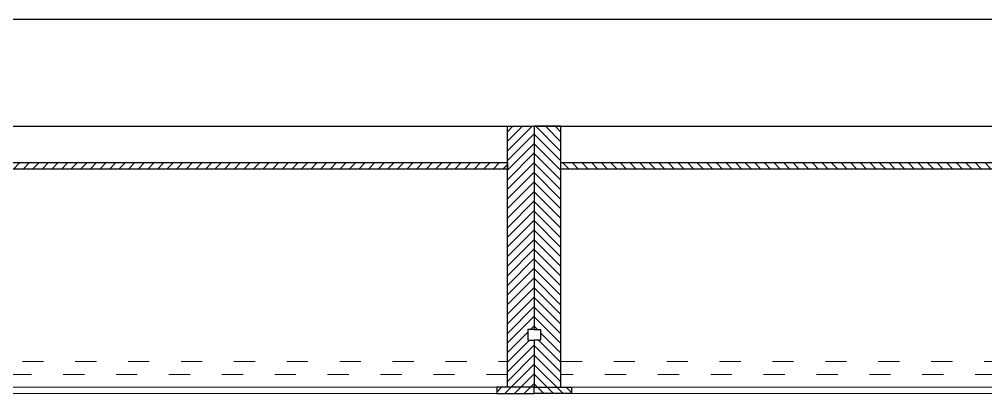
# Model space of a CAD drawing. Header units: feet. Extents: x 3393246 to 3407599, y -4897297 to -4884924.
# Drawn here: x 3401893 to 3402797, y -4889710 to -4889360 of the extents above; entities that cross this region are included whole.
import ezdxf

# ---------------------------------------------------------------- set-up
doc = ezdxf.new("R2010")
doc.units = ezdxf.units.FT
doc.header["$LTSCALE"] = 33
doc.header["$MEASUREMENT"] = 0
doc.linetypes.add('ACAD_ISO03W100', pattern=[30, 12, -18])
for name, color, linetype, lineweight in [('LENS-PARTITION', 21, 'Continuous', 25), ('LK-FF&E WALL', 1, 'Continuous', 9), ('LN-ELEVATION-1', 81, 'Continuous', 25), ('LN-ELEVATION-3', 125, 'Continuous', 18), ('LN-ELEVATION-4', 145, 'Continuous', 13), ('LN-HATCH', 251, 'Continuous', 0)]:
    doc.layers.add(name, color=color, linetype=linetype, lineweight=lineweight)
pattern_1 = [(45, (4209746.041545029, 1706864.740126446), (-4.490128060534575, 4.490128060534575), [])]
pattern_2 = [(45, (4210046.041545031, 1706864.740126446), (-4.490128060534575, 4.490128060534575), [])]

# ---------------------------------------------------------------- blocks, each defined once
blk = doc.blocks.new('CLENS 900')
at = {"layer": 'LN-HATCH', "ltscale": 0.5}
h = blk.add_hatch(dxfattribs=at)
h.set_pattern_fill('ANSI31', color=256, scale=50)
h.set_pattern_definition([(45, (911.7948143622632, 249.9999999999854), (-4.419417382415921, 4.419417382415921), [])])
h.paths.add_polyline_path([(0, 250), (0, 60), (6, 60), (6, 50), (0, 50), (0, 6), (25, 6), (25, 250)])
h = blk.add_hatch(dxfattribs=at)
h.set_pattern_fill('ANSI31', color=256, scale=2)
h.set_pattern_definition(pattern_1)
h.paths.add_polyline_path([(900, 250), (900, 60), (894, 60), (894, 50), (900, 50), (900, 6), (875, 6), (875, 250)])
h = blk.add_hatch(dxfattribs=at)
h.set_pattern_fill('ANSI31', color=256, scale=2)
h.set_pattern_definition(pattern_2)
h.paths.add_polyline_path([(875.0000000000146, 209.9999999999854), (25, 210), (25, 216), (875.0000000000146, 215.9999999999854)])
h = blk.add_hatch(dxfattribs=at)
h.set_pattern_fill('ANSI31', color=256, scale=2)
h.set_pattern_definition(pattern_2)
h.paths.add_polyline_path([(35, 6), (35, 0), (0, 0), (0, 6)])
h = blk.add_hatch(dxfattribs=at)
h.set_pattern_fill('ANSI31', color=256, scale=2)
h.set_pattern_definition(pattern_1)
h.paths.add_polyline_path([(865, 6), (865, 0), (900, 0), (900, 6)])
at = {"layer": 'LN-ELEVATION-1', "ltscale": 0.5}
for points in [[(0, 250), (0, 60), (6, 60), (6, 50), (0, 50), (0, 6), (25, 6), (25, 250)], [(900, 250), (900, 60), (894, 60), (894, 50), (900, 50), (900, 6), (875, 6), (875, 250)], [(875, 210), (25, 210), (25, 216), (875, 216)], [(35, 6), (35, 0), (0, 0), (0, 6)], [(865, 6), (865, 0), (900, 0), (900, 6)]]:
    blk.add_lwpolyline(points, close=True, dxfattribs=at)
at = {"layer": 'LN-ELEVATION-3', "ltscale": 0.5}
for p, q in [((25, 250), (875, 250)), ((35, 6), (865, 6)), ((865, 0), (35, 0))]:
    blk.add_line(p, q, dxfattribs=at)
at = {"layer": 'LN-ELEVATION-4', "linetype": 'ACAD_ISO03W100', "ltscale": 0.05}
blk.add_lwpolyline([(25, 30), (875, 30), (875, 18), (25, 18)], close=True, dxfattribs=at)
blk = doc.blocks.new('JJ SH 1200')
at = {"layer": 'LN-HATCH', "ltscale": 0.5}
h = blk.add_hatch(dxfattribs=at)
h.set_pattern_fill('ANSI31', color=256, scale=2)
h.set_pattern_definition([(45, (4097187.330767878, 1708800.267299229), (-4.490128060534575, 4.490128060534575), [])])
h.paths.add_polyline_path([(792.0591651862488, 220), (792.0591651862488, 30), (786.0591651862486, 30), (786.0591651862486, 20), (792.0591651862488, 20), (792.0591651862488, -24), (767.0591651862488, -24), (767.0591651862488, 220)])
h.paths.add_polyline_path([(-382.9408348137513, 180), (767.0591651862488, 180), (767.0591651862488, 186), (-382.9408348137513, 186)])
h.paths.add_polyline_path([(757.0591651862486, -24), (757.0591651862486, -30), (792.0591651862488, -30), (792.0591651862488, -24)])
h.paths.add_polyline_path([(-407.9408348137512, 220), (-407.9408348137512, 30), (-401.9408348137512, 30), (-401.9408348137512, 20), (-407.9408348137512, 20), (-407.9408348137512, -24), (-382.9408348137513, -24), (-382.9408348137513, 220)])
h.paths.add_polyline_path([(-372.9408348137513, -24), (-372.9408348137513, -30), (-407.9408348137512, -30), (-407.9408348137512, -24)])
at = {"layer": 'LN-ELEVATION-1', "ltscale": 0.5}
for points in [[(792.0591651862488, 220), (792.0591651862488, 30), (786.0591651862486, 30), (786.0591651862486, 20), (792.0591651862488, 20), (792.0591651862488, -24), (767.0591651862488, -24), (767.0591651862488, 220)], [(-382.9408348137513, 180), (767.0591651862488, 180), (767.0591651862488, 186), (-382.9408348137513, 186)], [(757.0591651862486, -24), (757.0591651862486, -30), (792.0591651862488, -30), (792.0591651862488, -24)]]:
    blk.add_lwpolyline(points, close=True, dxfattribs=at)
at = {"layer": 'LN-ELEVATION-3', "ltscale": 0.5}
for p, q in [((767.0591651862488, 220), (-382.9408348137513, 220)), ((757.0591651862486, -24), (-372.9408348137513, -24)), ((-372.9408348137513, -30), (757.0591651862486, -30))]:
    blk.add_line(p, q, dxfattribs=at)
at = {"layer": 'LN-ELEVATION-4', "linetype": 'ACAD_ISO03W100', "ltscale": 0.05}
blk.add_lwpolyline([(767.0591651862488, 0), (-382.9408348137513, 0), (-382.9408348137513, -12), (767.0591651862488, -12)], close=True, dxfattribs=at)

msp = doc.modelspace()

# ---------------------------------------------------------------- linework, layer by layer
at = {"layer": 'LENS-PARTITION'}
msp.add_lwpolyline([(3403649.717435134, -4889360.005269547), (3401474.790454856, -4889360.005269549), (3401474.790454856, -4889460.005269547), (3402857.067716591, -4889460.005269545), (3403549.790454855, -4889460.005269547), (3403574.790454855, -4889460.005269547), (3403712.740196922, -4889460.005269545)], close=True, dxfattribs=at)

# ---------------------------------------------------------------- block references
at = {"layer": 'LK-FF&E WALL'}
msp.add_blockref('CLENS 900', (3401474.790454856, -4889710.005269547), dxfattribs=at)
at = {"layer": 'LK-FF&E WALL', "xscale": -1}
msp.add_blockref('JJ SH 1200', (3403166.849620042, -4889680.005269546), dxfattribs=at)

doc.saveas('drawing.dxf')
